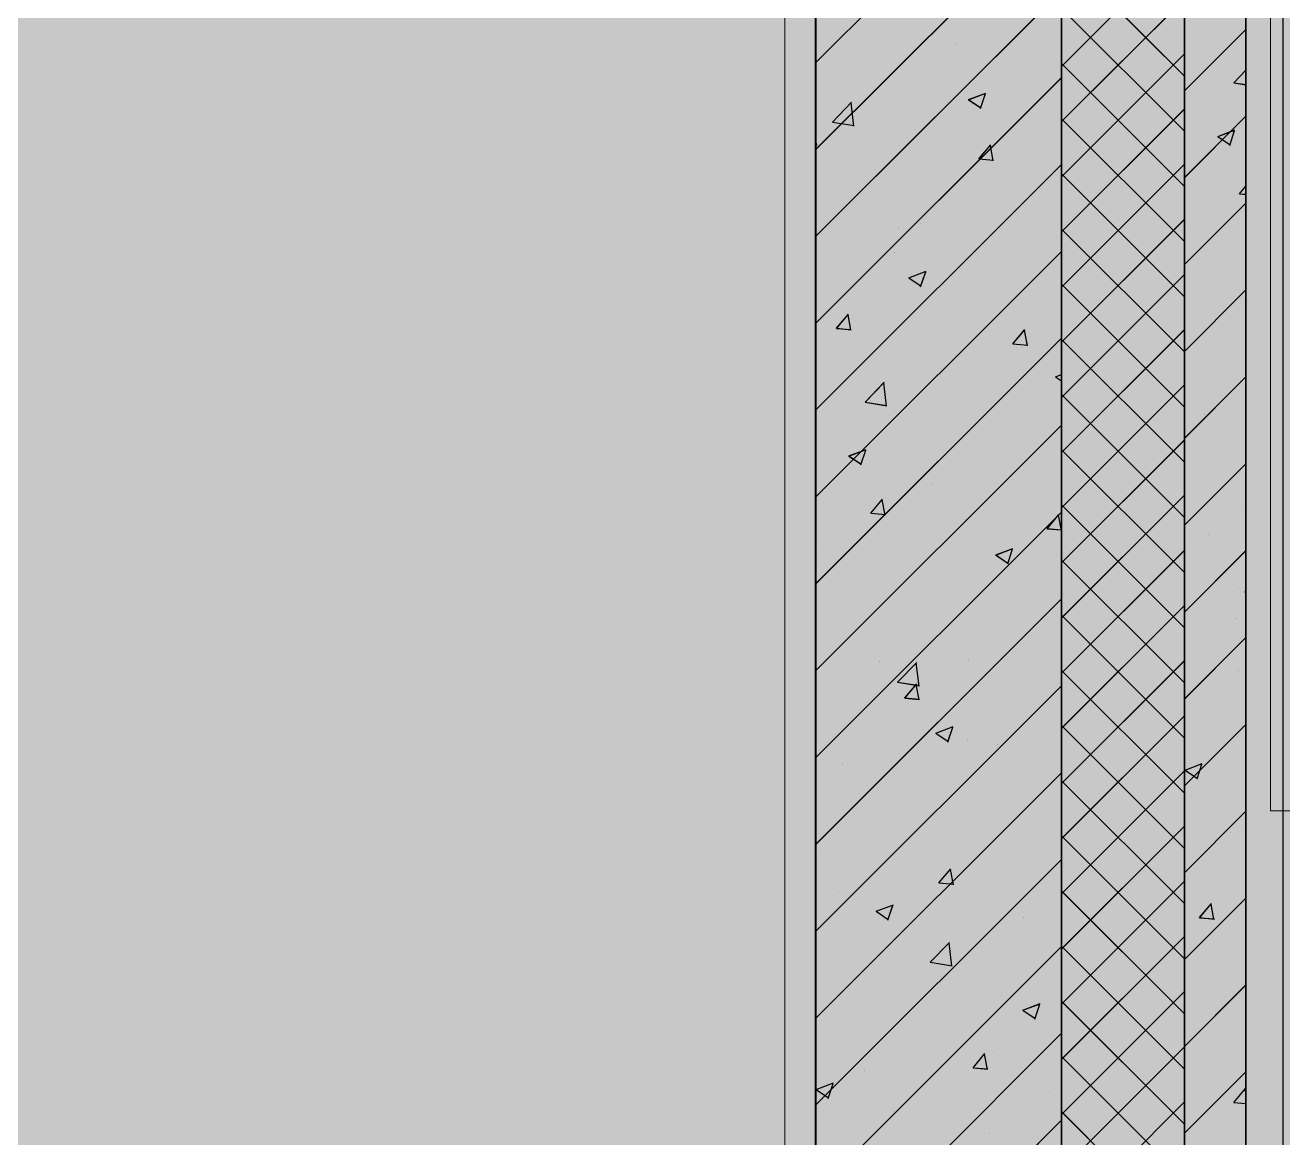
# Model space of a CAD drawing. Header units: inches. Extents: x 143994 to 247866, y 243815 to 272761.
# Drawn here: x 229695 to 230718, y 262140 to 263046 of the extents above; entities that cross this region are included whole.
import ezdxf

# ---------------------------------------------------------------- set-up
doc = ezdxf.new("R2010")
doc.units = ezdxf.units.IN
doc.header["$LTSCALE"] = 1000
doc.header["$MEASUREMENT"] = 0
doc.layers.get('DEFPOINTS').update_dxf_attribs({"color": 62})
for name, color, linetype in [('0-建筑1F', 127, 'Continuous'), ('0-建筑2F', 127, 'Continuous'), ('A-Wall-Patn', 255, 'Continuous'), ('PUB_HATCH', 8, 'Continuous')]:
    doc.layers.add(name, color=color, linetype=linetype)
for name, color, linetype, lineweight in [('A-Flr-Door', 8, 'Continuous', 9), ('A-M-Stone', 11, 'Continuous', 15), ('A-Wall', 254, 'Continuous', 35), ('W-保温层', 8, 'Continuous', 13)]:
    doc.layers.add(name, color=color, linetype=linetype, lineweight=lineweight)

# ---------------------------------------------------------------- blocks, each defined once
blk = doc.blocks.new('$DorLib2D$00000001')
for p in [(0.45, 0.975), (0.5, 0)]:
    blk.add_line(p, (0.5, 0.975))
blk = doc.blocks.new('144')
at = {"layer": 'A-M-Stone', "color": 127}
blk.add_line((646166.9, -381870.3), (646166.9, -376030.3), dxfattribs=at)
at = {"layer": 'A-Wall', "color": 127}
for p, q in [((646136.9, -381900.3), (646136.9, -376060.3)), ((646086.9, -376110.3), (646086.9, -381950.3)), ((645986.9, -382050.3), (645986.9, -376210.3)), ((645786.9, -376410.3), (645786.9, -382210.3))]:
    blk.add_line(p, q, dxfattribs=at)
at = {"layer": 'PUB_HATCH', "color": 127, "linetype": 'Continuous'}
for p, q in [((645786.9, -377141.4), (645986.9, -376941.4)), ((645786.9, -377212.2), (645986.9, -377012.2)), ((645786.9, -377282.9), (645986.9, -377082.9)), ((645977.5, -377114.9), (645977.5, -377114.9)), ((646086.9, -377164.3), (646136.9, -377114.3)), ((646115.1, -377117.9), (646115.1, -377117.9)), ((645900.9, -377126.2), (645900.9, -377126.2)), ((645851.2, -377131.5), (645851.2, -377131.5)), ((645960.1, -377147.6), (645960.1, -377147.6)), ((646127.1, -377157.8), (646136.9, -377147.5)), ((645786.9, -377353.6), (645986.9, -377153.6)), ((646127.1, -377157.8), (646136.9, -377159.3)), ((645787, -377169.5), (645787, -377169.5)), ((645856.2, -377162.6), (645856.2, -377162.6)), ((645911.3, -377171.5), (645925.3, -377166.1)), ((645921, -377178.7), (645925.1, -377166.6)), ((646117.1, -377163.8), (646117.1, -377163.8)), ((645800.5, -377189.8), (645816.1, -377173.6)), ((645818, -377193), (645815.8, -377174)), ((645893.8, -377174), (645893.8, -377174)), ((645911.3, -377171.5), (645921.3, -377178.2)), ((645948.8, -377170.1), (645948.8, -377170.1)), ((645800.5, -377189.8), (645818.3, -377192.6)), ((645832.2, -377190.1), (645832.2, -377190.1)), ((645975, -377187.2), (645975, -377187.2)), ((646086.9, -377235), (646136.9, -377185)), ((646131.6, -377183.4), (646131.6, -377183.4)), ((645829.2, -377196.3), (645829.2, -377196.3)), ((645924.9, -377193.8), (645924.9, -377193.8)), ((646114, -377201.5), (646128, -377196.2)), ((646123.7, -377208.7), (646127.7, -377196.7)), ((645787.9, -377208.7), (645786.9, -377203.6)), ((645786.9, -377208.1), (645788.2, -377208.2)), ((645798.6, -377210.4), (645798.6, -377210.4)), ((645919.7, -377219.7), (645929.3, -377208.3)), ((645931.3, -377221.3), (645929, -377208.8)), ((645936, -377200.9), (645936, -377200.9)), ((646114, -377201.5), (646124, -377208.2)), ((645919.7, -377219.7), (645931.6, -377220.8)), ((645957.6, -377214.2), (645957.6, -377214.2)), ((645786.9, -377424.3), (645986.9, -377224.3)), ((645853.8, -377229.2), (645853.8, -377229.2)), ((646131.7, -377248.1), (646136.9, -377241.8)), ((646131.7, -377248.1), (646136.9, -377248.5)), ((645908.6, -377260.1), (645908.6, -377260.1)), ((646086.9, -377305.7), (646136.9, -377255.7)), ((645922.4, -377266), (645922.4, -377266)), ((645791.9, -377280.1), (645791.9, -377280.1)), ((645854, -377275.7), (645854, -377275.7)), ((645872.3, -377272.6), (645872.3, -377272.6)), ((645955.2, -377280.8), (645955.2, -377280.8)), ((645960.8, -377280.2), (645960.8, -377280.2)), ((646091.4, -377273.4), (646091.4, -377273.4)), ((645786.9, -377495), (645986.9, -377295)), ((645851.3, -377295.7), (645851.3, -377295.7)), ((645862.7, -377316.5), (645876.7, -377311.1)), ((645872.3, -377323.7), (645876.4, -377311.6)), ((646087.6, -377311.6), (646087.6, -377311.6)), ((645862.7, -377316.5), (645872.6, -377323.2)), ((646086.9, -377376.4), (646136.9, -377326.4)), ((645945.5, -377335), (645945.5, -377335)), ((645803.9, -377357.6), (645813.6, -377346.1)), ((645815.6, -377359.2), (645813.3, -377346.6)), ((645819.7, -377351.5), (645819.7, -377351.5)), ((645869.7, -377344.9), (645869.7, -377344.9)), ((645952.8, -377347.3), (645952.8, -377347.3)), ((645803.9, -377357.6), (645815.9, -377358.7)), ((645848.9, -377362.3), (645848.9, -377362.3)), ((645947.4, -377370.2), (645957, -377358.7)), ((645959.1, -377371.7), (645956.8, -377359.2)), ((645786.9, -377565.7), (645986.9, -377365.7)), ((645947.4, -377370.2), (645959.4, -377371.2)), ((645815.1, -377377.9), (645815.1, -377377.9)), ((645900.3, -377379.4), (645900.3, -377379.4)), ((645921.8, -377382.4), (645921.8, -377382.4)), ((645827.1, -377417.8), (645842.6, -377401.5)), ((645844.5, -377420.9), (645842.3, -377401.9)), ((645857.2, -377404.7), (645857.2, -377404.7)), ((645982.1, -377397), (645986.9, -377395.2)), ((645982.1, -377397), (645986.9, -377400.3)), ((646086.9, -377447.1), (646136.9, -377397.1)), ((645892.9, -377413.8), (645892.9, -377413.8)), ((645950.3, -377413.9), (645950.3, -377413.9)), ((645964, -377409.2), (645964, -377409.2)), ((645817.1, -377423.8), (645817.1, -377423.8)), ((645827.1, -377417.8), (645844.8, -377420.5)), ((645948.2, -377423.4), (645948.2, -377423.4)), ((645846.5, -377428.9), (645846.5, -377428.9)), ((646103.3, -377427.9), (646103.3, -377427.9)), ((646136.7, -377435.2), (646136.7, -377435.2)), ((645786.9, -377636.4), (645986.9, -377436.4)), ((645831.6, -377443.4), (645831.6, -377443.4)), ((646131, -377436.6), (646131, -377436.6)), ((645814, -377461.5), (645828, -377456.2)), ((646108.7, -377452.7), (646108.7, -377452.7)), ((645814, -377461.5), (645824, -377468.2)), ((645823.7, -377468.7), (645827.7, -377456.7)), ((645966.6, -377476.1), (645966.6, -377476.1)), ((646086.9, -377517.8), (646136.9, -377467.8)), ((645882, -377484), (645882, -377484)), ((645947.9, -377480.5), (645947.9, -377480.5)), ((645831.7, -377508.1), (645841.3, -377496.6)), ((645840.3, -377492.7), (645840.3, -377492.7)), ((645843.4, -377509.6), (645841.1, -377497.1)), ((645844, -377495.5), (645844, -377495.5)), ((645786.9, -377707.1), (645986.9, -377507.1)), ((646134.3, -377501.8), (646134.3, -377501.8)), ((645831.7, -377508.1), (645843.7, -377509.1)), ((645908, -377513.4), (645908, -377513.4)), ((645975.2, -377520.6), (645984.8, -377509.1)), ((645986.8, -377522.2), (645984.5, -377509.6)), ((645975.2, -377520.6), (645986.9, -377521.7)), ((646090.8, -377526.6), (646090.8, -377526.6)), ((646106.2, -377525), (646106.2, -377525)), ((645791.4, -377533.4), (645791.4, -377533.4)), ((645933.4, -377542.1), (645947.4, -377536.7)), ((645943.1, -377549.3), (645947.1, -377537.2)), ((645933.4, -377542.1), (645943.3, -377548.8)), ((645945.5, -377547.1), (645945.5, -377547.1)), ((646086.9, -377588.5), (646136.9, -377538.5)), ((645914, -377555), (645914, -377555)), ((645964, -377548.4), (645964, -377548.4)), ((646106.5, -377557), (646106.5, -377557)), ((645841.6, -377562.1), (645841.6, -377562.1)), ((646131.9, -377568.4), (646131.9, -377568.4)), ((645786.9, -377777.8), (645986.9, -377577.8)), ((645787.6, -377571.6), (645787.6, -377571.6)), ((646136.1, -377572.1), (646136.9, -377571.8)), ((646136.1, -377572.1), (646136.9, -377572.7)), ((645843.1, -377586.2), (645843.1, -377586.2)), ((645949.8, -377590.7), (645949.8, -377590.7)), ((646129.3, -377593.9), (646129.3, -377593.9)), ((646086.9, -377659.3), (646136.9, -377609.3)), ((645885.2, -377613.1), (645885.2, -377613.1)), ((645943, -377613.6), (645943, -377613.6)), ((645839.2, -377628.6), (645839.2, -377628.6)), ((645853.6, -377645.7), (645869.1, -377629.5)), ((645871.1, -377648.8), (645868.8, -377629.8)), ((645911.4, -377627.3), (645911.4, -377627.3)), ((645861.3, -377633.9), (645861.3, -377633.9)), ((645899.7, -377632.7), (645899.7, -377632.7)), ((646129.4, -377635), (646129.4, -377635)), ((646131.3, -377636.3), (646131.3, -377636.3)), ((645786.9, -377848.5), (645986.9, -377648.5)), ((645853.6, -377645.7), (645871.4, -377648.4)), ((645859.5, -377658.5), (645869.1, -377647)), ((645871.1, -377660.1), (645868.8, -377647.5)), ((645859.5, -377658.5), (645871.4, -377659.6)), ((645940.6, -377680.2), (645940.6, -377680.2)), ((645947.7, -377676.6), (645947.7, -377676.6)), ((646086.9, -377730), (646136.9, -377680)), ((645803.3, -377687.9), (645803.3, -377687.9)), ((645884.7, -377687.1), (645898.7, -377681.7)), ((645884.7, -377687.1), (645894.7, -377693.8)), ((645894.4, -377694.3), (645898.4, -377682.2)), ((646130.4, -377689.9), (646130.4, -377689.9)), ((645831, -377696.6), (645831, -377696.6)), ((645836.7, -377695.2), (645836.7, -377695.2)), ((645910.1, -377692.4), (645910.1, -377692.4)), ((645934.5, -377696.2), (645934.5, -377696.2)), ((646127, -377701.5), (646127, -377701.5)), ((645858.8, -377706.1), (645858.8, -377706.1)), ((646087.4, -377717.1), (646101.4, -377711.8)), ((645786.9, -377919.3), (645986.9, -377719.3)), ((645808.7, -377712.7), (645808.7, -377712.7)), ((646087.4, -377717.1), (646097.4, -377723.9)), ((646097.1, -377724.4), (646101.1, -377712.3)), ((646092.4, -377738.5), (646092.4, -377738.5)), ((645938.2, -377746.8), (645938.2, -377746.8)), ((646086.9, -377800.7), (646136.9, -377750.7)), ((645834.3, -377761.8), (645834.3, -377761.8)), ((645907.4, -377766.6), (645907.4, -377766.6)), ((646124.6, -377768.1), (646124.6, -377768.1)), ((646134.5, -377765.3), (646134.5, -377765.3)), ((645881.9, -377775.1), (645881.9, -377775.1)), ((646090.2, -377779.9), (646090.2, -377779.9)), ((645786.9, -377990), (645986.9, -377790)), ((645790.8, -377786.6), (645790.8, -377786.6)), ((645806.2, -377785), (645806.2, -377785)), ((645871.1, -377794.6), (645871.1, -377794.6)), ((645887.2, -377808.9), (645896.8, -377797.5)), ((645898.9, -377810.5), (645896.6, -377798)), ((645977.9, -377799.1), (645977.9, -377799.1)), ((645887.2, -377808.9), (645899.2, -377810)), ((645935.8, -377813.4), (645935.8, -377813.4)), ((646097.8, -377814), (646097.8, -377814)), ((645806.5, -377817), (645806.5, -377817)), ((645913.3, -377821.5), (645913.3, -377821.5)), ((646086.9, -377871.4), (646136.9, -377821.4)), ((645831.9, -377828.4), (645831.9, -377828.4)), ((645836.1, -377832.1), (645850.1, -377826.7)), ((645836.1, -377832.1), (645846, -377838.8)), ((645845.7, -377839.3), (645849.8, -377827.2)), ((646099.2, -377837.3), (646108.9, -377825.8)), ((646110.9, -377838.8), (646108.6, -377826.3)), ((646122.1, -377834.7), (646122.1, -377834.7)), ((645955.6, -377837.3), (645955.6, -377837.3)), ((646099.2, -377837.3), (646111.2, -377838.3)), ((645829.3, -377853.9), (645829.3, -377853.9)), ((645786.9, -378060.7), (645986.9, -377860.7)), ((645880.1, -377873.6), (645895.7, -377857.4)), ((645897.6, -377876.7), (645895.4, -377857.7)), ((645880.1, -377873.6), (645897.9, -377876.4)), ((645899.1, -377886), (645899.1, -377886)), ((645933.3, -377880), (645933.3, -377880)), ((645829.4, -377895), (645829.4, -377895)), ((646086.9, -377942.1), (646136.9, -377892.1)), ((646095.2, -377886.2), (646095.2, -377886.2)), ((645831.3, -377896.3), (645831.3, -377896.3)), ((645938.1, -377900.8), (645938.1, -377900.8)), ((646119.7, -377901.3), (646119.7, -377901.3)), ((645903, -377916.2), (645903, -377916.2)), ((645953.1, -377909.6), (645953.1, -377909.6)), ((645955.5, -377912.6), (645969.5, -377907.3)), ((645955.5, -377912.6), (645965.4, -377919.3)), ((645965.1, -377919.8), (645969.2, -377907.8)), ((645786.9, -378131.4), (645986.9, -377931.4)), ((645947.1, -377929.9), (645947.1, -377929.9)), ((645930.9, -377946.5), (645930.9, -377946.5)), ((646120.4, -377946.8), (646120.4, -377946.8)), ((646129.8, -377943.1), (646129.8, -377943.1)), ((645830.4, -377949.9), (645830.4, -377949.9)), ((645915, -377959.4), (645924.6, -377947.9)), ((645926.6, -377960.9), (645924.3, -377948.4)), ((646118.4, -377955.2), (646118.4, -377955.2)), ((645827, -377961.5), (645827, -377961.5)), ((645915, -377959.4), (645926.9, -377960.4)), ((646086.9, -378012.8), (646136.9, -377962.8)), ((645787.4, -377977.1), (645801.4, -377971.8)), ((645787.4, -377977.1), (645797.4, -377983.9)), ((645797.1, -377984.4), (645801.1, -377972.3)), ((646117.3, -377967.9), (646117.3, -377967.9)), ((646127, -377987.7), (646136.6, -377976.2)), ((646136.9, -377979.8), (646136.4, -377976.7)), ((645976.2, -377978.5), (645976.2, -377978.5)), ((646127, -377987.7), (646136.9, -377988.6)), ((645792.4, -377998.5), (645792.4, -377998.5)), ((645850.4, -377995.1), (645850.4, -377995.1)), ((645900.5, -377988.5), (645900.5, -377988.5)), ((645786.9, -378202.1), (645986.9, -378002.1)), ((645899.1, -378003), (645899.1, -378003)), ((645928.5, -378013.1), (645928.5, -378013.1))]:
    blk.add_line(p, q, dxfattribs=at)
at = {"layer": 'W-保温层', "color": 127}
blk.add_line((645761.9, -387950.3), (645761.9, -376410.3), dxfattribs=at)
at = {"layer": 'W-保温层', "color": 127, "linetype": 'Continuous'}
for p, q in [((645986.9, -377144.4), (646086.9, -377044.4)), ((646086.9, -377152.3), (645986.9, -377052.3)), ((645986.9, -377189.3), (646086.9, -377089.3)), ((646086.9, -377197.2), (645986.9, -377097.2)), ((645986.9, -377234.2), (646086.9, -377134.2)), ((646086.9, -377242.1), (645986.9, -377142.1)), ((645986.9, -377279.1), (646086.9, -377179.1)), ((646086.9, -377287), (645986.9, -377187)), ((645986.9, -377324), (646086.9, -377224)), ((646086.9, -377331.9), (645986.9, -377231.9)), ((645986.9, -377368.9), (646086.9, -377268.9)), ((646086.9, -377376.8), (645986.9, -377276.8)), ((645986.9, -377413.8), (646086.9, -377313.8)), ((646086.9, -377421.7), (645986.9, -377321.7)), ((645986.9, -377458.7), (646086.9, -377358.7)), ((646086.9, -377466.6), (645986.9, -377366.6)), ((645986.9, -377503.6), (646086.9, -377403.6)), ((646086.9, -377511.5), (645986.9, -377411.5)), ((645986.9, -377548.5), (646086.9, -377448.5)), ((646086.9, -377556.4), (645986.9, -377456.4)), ((645986.9, -377593.4), (646086.9, -377493.4)), ((646086.9, -377601.3), (645986.9, -377501.3)), ((645986.9, -377638.3), (646086.9, -377538.3)), ((646086.9, -377646.2), (645986.9, -377546.2)), ((645986.9, -377683.2), (646086.9, -377583.2)), ((646086.9, -377691.1), (645986.9, -377591.1)), ((645986.9, -377728.1), (646086.9, -377628.1)), ((646086.9, -377736), (645986.9, -377636)), ((645986.9, -377773), (646086.9, -377673)), ((646086.9, -377780.9), (645986.9, -377680.9)), ((645986.9, -377817.9), (646086.9, -377717.9)), ((646086.9, -377825.8), (645986.9, -377725.8)), ((645986.9, -377862.8), (646086.9, -377762.8)), ((646086.9, -377870.7), (645986.9, -377770.7)), ((645986.9, -377907.7), (646086.9, -377807.7)), ((646086.9, -377915.6), (645986.9, -377815.6)), ((645986.9, -377952.6), (646086.9, -377852.6)), ((646086.9, -377960.5), (645986.9, -377860.5)), ((645986.9, -377997.5), (646086.9, -377897.5)), ((646086.9, -378005.4), (645986.9, -377905.4)), ((645986.9, -378042.4), (646086.9, -377942.4)), ((646086.9, -378050.3), (645986.9, -377950.3)), ((645986.9, -378087.3), (646086.9, -377987.3)), ((646086.9, -378095.2), (645986.9, -377995.2))]:
    blk.add_line(p, q, dxfattribs=at)
blk = doc.blocks.new('1442323')
at = {"layer": 'A-M-Stone', "color": 127}
blk.add_line((688216.9, -383909.3), (688216.9, -376119.3), dxfattribs=at)
at = {"layer": 'A-Wall', "color": 127}
for p, q in [((688186.9, -383939.3), (688186.9, -376149.3)), ((688136.9, -376199.3), (688136.9, -383989.3)), ((688036.9, -384089.3), (688036.9, -376299.3)), ((687836.9, -376499.3), (687836.9, -384249.3))]:
    blk.add_line(p, q, dxfattribs=at)
at = {"layer": 'PUB_HATCH', "color": 127, "linetype": 'Continuous'}
for p, q in [((687836.9, -377230.5), (688036.9, -377030.5)), ((687836.9, -377301.2), (688036.9, -377101.2)), ((687836.9, -377371.9), (688036.9, -377171.9)), ((688027.5, -377203.9), (688027.5, -377203.9)), ((688136.9, -377253.3), (688186.9, -377203.3)), ((688165.1, -377206.9), (688165.1, -377206.9)), ((687901.2, -377220.5), (687901.2, -377220.5)), ((687950.9, -377215.2), (687950.9, -377215.2)), ((688010.1, -377236.6), (688010.1, -377236.6)), ((688177.1, -377246.8), (688186.9, -377236.5)), ((687836.9, -377442.6), (688036.9, -377242.6)), ((687906.2, -377251.6), (687906.2, -377251.6)), ((688177.1, -377246.8), (688186.9, -377248.3)), ((687837, -377258.5), (687837, -377258.5)), ((687961.3, -377260.5), (687975.3, -377255.1)), ((687961.3, -377260.5), (687971.3, -377267.2)), ((687971, -377267.7), (687975.1, -377255.6)), ((687998.8, -377259.1), (687998.8, -377259.1)), ((688167.1, -377252.8), (688167.1, -377252.8)), ((687850.5, -377278.9), (687866.1, -377262.6)), ((687868, -377282), (687865.8, -377263)), ((687943.8, -377263), (687943.8, -377263)), ((687850.5, -377278.9), (687868.3, -377281.6)), ((687882.2, -377279.1), (687882.2, -377279.1)), ((688025, -377276.2), (688025, -377276.2)), ((688136.9, -377324), (688186.9, -377274)), ((688181.6, -377272.4), (688181.6, -377272.4)), ((687879.2, -377285.4), (687879.2, -377285.4)), ((687974.9, -377282.8), (687974.9, -377282.8)), ((687986, -377289.9), (687986, -377289.9)), ((688164, -377290.6), (688178, -377285.2)), ((688164, -377290.6), (688174, -377297.3)), ((688173.7, -377297.8), (688177.7, -377285.7)), ((687837.9, -377297.8), (687836.9, -377292.7)), ((687836.9, -377297.2), (687838.2, -377297.3)), ((687848.6, -377299.4), (687848.6, -377299.4)), ((687969.7, -377308.8), (687979.3, -377297.3)), ((687981.3, -377310.3), (687979, -377297.8)), ((687969.7, -377308.8), (687981.6, -377309.8)), ((688007.6, -377303.2), (688007.6, -377303.2)), ((687836.9, -377513.3), (688036.9, -377313.3)), ((687903.8, -377318.2), (687903.8, -377318.2)), ((688181.7, -377337.1), (688186.9, -377330.9)), ((688181.7, -377337.1), (688186.9, -377337.6)), ((687958.6, -377349.1), (687958.6, -377349.1)), ((688136.9, -377394.7), (688186.9, -377344.7)), ((687922.3, -377361.7), (687922.3, -377361.7)), ((687972.4, -377355.1), (687972.4, -377355.1)), ((688141.4, -377362.4), (688141.4, -377362.4)), ((687841.9, -377369.2), (687841.9, -377369.2)), ((687904, -377364.7), (687904, -377364.7)), ((688005.2, -377369.8), (688005.2, -377369.8)), ((688010.8, -377369.2), (688010.8, -377369.2)), ((687836.9, -377584), (688036.9, -377384)), ((687901.3, -377384.8), (687901.3, -377384.8)), ((687912.7, -377405.5), (687926.7, -377400.2)), ((687922.3, -377412.7), (687926.4, -377400.7)), ((688137.6, -377400.6), (688137.6, -377400.6)), ((687912.7, -377405.5), (687922.6, -377412.2)), ((687995.5, -377424), (687995.5, -377424)), ((688136.9, -377465.4), (688186.9, -377415.4)), ((687853.9, -377446.7), (687863.6, -377435.2)), ((687865.6, -377448.2), (687863.3, -377435.7)), ((687919.7, -377434), (687919.7, -377434)), ((687869.7, -377440.5), (687869.7, -377440.5)), ((688002.8, -377436.4), (688002.8, -377436.4)), ((687836.9, -377654.7), (688036.9, -377454.7)), ((687853.9, -377446.7), (687865.9, -377447.7)), ((687898.9, -377451.4), (687898.9, -377451.4)), ((687997.4, -377459.2), (688007, -377447.7)), ((688009.1, -377460.8), (688006.8, -377448.2)), ((687997.4, -377459.2), (688009.4, -377460.3)), ((687865.1, -377466.9), (687865.1, -377466.9)), ((687950.3, -377468.5), (687950.3, -377468.5)), ((687971.8, -377471.4), (687971.8, -377471.4)), ((688032.1, -377486.1), (688036.9, -377484.2)), ((688032.1, -377486.1), (688036.9, -377489.3)), ((688136.9, -377536.2), (688186.9, -377486.2)), ((687877.1, -377506.8), (687892.6, -377490.6)), ((687894.5, -377509.9), (687892.3, -377490.9)), ((687907.2, -377493.7), (687907.2, -377493.7)), ((687877.1, -377506.8), (687894.8, -377509.6)), ((687942.9, -377502.9), (687942.9, -377502.9)), ((688000.3, -377502.9), (688000.3, -377502.9)), ((688014, -377498.3), (688014, -377498.3)), ((687867.1, -377512.8), (687867.1, -377512.8)), ((687998.2, -377512.4), (687998.2, -377512.4)), ((688153.3, -377516.9), (688153.3, -377516.9)), ((687836.9, -377725.4), (688036.9, -377525.4)), ((687896.5, -377517.9), (687896.5, -377517.9)), ((688181, -377525.7), (688181, -377525.7)), ((688186.7, -377524.3), (688186.7, -377524.3)), ((687881.6, -377532.4), (687881.6, -377532.4)), ((687864, -377550.6), (687878, -377545.2)), ((687873.7, -377557.8), (687877.7, -377545.7)), ((688158.7, -377541.8), (688158.7, -377541.8)), ((687864, -377550.6), (687874, -377557.3)), ((688136.9, -377606.9), (688186.9, -377556.9)), ((688016.6, -377565.1), (688016.6, -377565.1)), ((687932, -377573.1), (687932, -377573.1)), ((687997.9, -377569.5), (687997.9, -377569.5)), ((687881.7, -377597.1), (687891.3, -377585.6)), ((687890.3, -377581.7), (687890.3, -377581.7)), ((687893.4, -377598.6), (687891.1, -377586.1)), ((687894, -377584.5), (687894, -377584.5)), ((687836.9, -377796.2), (688036.9, -377596.2)), ((687881.7, -377597.1), (687893.7, -377598.1)), ((688025.2, -377609.7), (688034.8, -377598.2)), ((688036.8, -377611.2), (688034.5, -377598.7)), ((688184.3, -377590.8), (688184.3, -377590.8)), ((687958, -377602.4), (687958, -377602.4)), ((688025.2, -377609.7), (688036.9, -377610.7)), ((688140.8, -377615.7), (688140.8, -377615.7)), ((688156.2, -377614.1), (688156.2, -377614.1)), ((687841.4, -377622.4), (687841.4, -377622.4)), ((687983.4, -377631.1), (687997.4, -377625.7)), ((687993.1, -377638.3), (687997.1, -377626.2)), ((688136.9, -377677.6), (688186.9, -377627.6)), ((687983.4, -377631.1), (687993.3, -377637.8)), ((687995.5, -377636.1), (687995.5, -377636.1)), ((688014, -377637.4), (688014, -377637.4)), ((687964, -377644), (687964, -377644)), ((688156.5, -377646), (688156.5, -377646)), ((687837.6, -377660.6), (687837.6, -377660.6)), ((687891.6, -377651.1), (687891.6, -377651.1)), ((688181.9, -377657.4), (688181.9, -377657.4)), ((688186.1, -377661.1), (688186.9, -377660.8)), ((687836.9, -377866.9), (688036.9, -377666.9)), ((688186.1, -377661.1), (688186.9, -377661.7)), ((687893.1, -377675.3), (687893.1, -377675.3)), ((687999.8, -377679.8), (687999.8, -377679.8)), ((688179.3, -377683), (688179.3, -377683)), ((688136.9, -377748.3), (688186.9, -377698.3)), ((687935.2, -377702.1), (687935.2, -377702.1)), ((687993, -377702.7), (687993, -377702.7)), ((687889.2, -377717.7), (687889.2, -377717.7)), ((687903.6, -377734.7), (687919.1, -377718.5)), ((687921.1, -377737.8), (687918.8, -377718.8)), ((687949.7, -377721.7), (687949.7, -377721.7)), ((687961.4, -377716.3), (687961.4, -377716.3)), ((687911.3, -377722.9), (687911.3, -377722.9)), ((688179.4, -377724), (688179.4, -377724)), ((688181.3, -377725.3), (688181.3, -377725.3)), ((687836.9, -377937.6), (688036.9, -377737.6)), ((687903.6, -377734.7), (687921.4, -377737.5)), ((687909.5, -377747.5), (687919.1, -377736)), ((687921.1, -377749.1), (687918.8, -377736.5)), ((687909.5, -377747.5), (687921.4, -377748.6)), ((687934.7, -377776.1), (687948.7, -377770.7)), ((687944.4, -377783.3), (687948.4, -377771.2)), ((687990.6, -377769.3), (687990.6, -377769.3)), ((687997.7, -377765.6), (687997.7, -377765.6)), ((688136.9, -377819), (688186.9, -377769)), ((687853.3, -377776.9), (687853.3, -377776.9)), ((687934.7, -377776.1), (687944.7, -377782.8)), ((687960.1, -377781.4), (687960.1, -377781.4)), ((688180.4, -377778.9), (688180.4, -377778.9)), ((687881, -377785.7), (687881, -377785.7)), ((687886.7, -377784.3), (687886.7, -377784.3)), ((687984.5, -377785.2), (687984.5, -377785.2)), ((688177, -377790.6), (688177, -377790.6)), ((687858.7, -377801.8), (687858.7, -377801.8)), ((687908.8, -377795.2), (687908.8, -377795.2)), ((688137.4, -377806.2), (688151.4, -377800.8)), ((688147.1, -377813.4), (688151.1, -377801.3)), ((687836.9, -378008.3), (688036.9, -377808.3)), ((688137.4, -377806.2), (688147.4, -377812.9)), ((688142.4, -377827.5), (688142.4, -377827.5)), ((687988.2, -377835.8), (687988.2, -377835.8)), ((688136.9, -377889.7), (688186.9, -377839.7)), ((687884.3, -377850.8), (687884.3, -377850.8)), ((688184.5, -377854.4), (688184.5, -377854.4)), ((687931.9, -377864.1), (687931.9, -377864.1)), ((687957.4, -377855.7), (687957.4, -377855.7)), ((688174.6, -377857.1), (688174.6, -377857.1)), ((687840.8, -377875.7), (687840.8, -377875.7)), ((687856.2, -377874.1), (687856.2, -377874.1)), ((688140.2, -377868.9), (688140.2, -377868.9)), ((687836.9, -378079), (688036.9, -377879)), ((687921.1, -377883.6), (687921.1, -377883.6)), ((687937.2, -377898), (687946.8, -377886.5)), ((687948.9, -377899.5), (687946.6, -377887)), ((688027.9, -377888.1), (688027.9, -377888.1)), ((687856.5, -377906), (687856.5, -377906)), ((687937.2, -377898), (687949.2, -377899)), ((687985.8, -377902.4), (687985.8, -377902.4)), ((688147.8, -377903), (688147.8, -377903)), ((687886.1, -377921.1), (687900.1, -377915.8)), ((687895.7, -377928.4), (687899.8, -377916.3)), ((687963.3, -377910.5), (687963.3, -377910.5)), ((688136.9, -377960.4), (688186.9, -377910.4)), ((688149.2, -377926.3), (688158.9, -377914.8)), ((688160.9, -377927.9), (688158.6, -377915.3)), ((687881.9, -377917.4), (687881.9, -377917.4)), ((687886.1, -377921.1), (687896, -377927.9)), ((688005.6, -377926.3), (688005.6, -377926.3)), ((688149.2, -377926.3), (688161.2, -377927.4)), ((688172.1, -377923.7), (688172.1, -377923.7)), ((687879.3, -377943), (687879.3, -377943)), ((687930.1, -377962.6), (687945.7, -377946.4)), ((687947.6, -377965.8), (687945.4, -377946.8)), ((687836.9, -378149.7), (688036.9, -377949.7)), ((687930.1, -377962.6), (687947.9, -377965.4)), ((687949.1, -377975), (687949.1, -377975)), ((687983.3, -377969), (687983.3, -377969)), ((688145.2, -377975.3), (688145.2, -377975.3)), ((687879.4, -377984), (687879.4, -377984)), ((687881.3, -377985.3), (687881.3, -377985.3)), ((688136.9, -378031.1), (688186.9, -377981.1)), ((687988.1, -377989.8), (687988.1, -377989.8)), ((688005.5, -378001.7), (688019.5, -377996.3)), ((688015.1, -378008.9), (688019.2, -377996.8)), ((688169.7, -377990.3), (688169.7, -377990.3)), ((687953, -378005.2), (687953, -378005.2)), ((688003.1, -377998.6), (688003.1, -377998.6)), ((688005.5, -378001.7), (688015.4, -378008.4)), ((687997.1, -378018.9), (687997.1, -378018.9)), ((687836.9, -378220.4), (688036.9, -378020.4)), ((687880.4, -378038.9), (687880.4, -378038.9)), ((687965, -378048.4), (687974.6, -378036.9)), ((687976.6, -378050), (687974.3, -378037.4)), ((687980.9, -378035.6), (687980.9, -378035.6)), ((688170.4, -378035.9), (688170.4, -378035.9)), ((688179.8, -378032.2), (688179.8, -378032.2)), ((687965, -378048.4), (687976.9, -378049.5)), ((688168.4, -378044.2), (688168.4, -378044.2)), ((687877, -378050.6), (687877, -378050.6)), ((688136.9, -378101.8), (688186.9, -378051.8)), ((688167.3, -378056.9), (688167.3, -378056.9)), ((687837.4, -378066.2), (687851.4, -378060.8)), ((687837.4, -378066.2), (687847.4, -378072.9)), ((687847.1, -378073.4), (687851.1, -378061.3)), ((688026.2, -378067.5), (688026.2, -378067.5)), ((688177, -378076.7), (688186.6, -378065.3)), ((688186.9, -378068.8), (688186.4, -378065.8)), ((687950.5, -378077.5), (687950.5, -378077.5)), ((688177, -378076.7), (688186.9, -378077.6)), ((687842.4, -378087.5), (687842.4, -378087.5)), ((687900.4, -378084.1), (687900.4, -378084.1)), ((687836.9, -378291.1), (688036.9, -378091.1)), ((687949.1, -378092), (687949.1, -378092)), ((687978.5, -378102.1), (687978.5, -378102.1))]:
    blk.add_line(p, q, dxfattribs=at)
at = {"layer": 'W-保温层', "color": 127}
blk.add_line((687811.9, -388039.3), (687811.9, -376499.3), dxfattribs=at)
at = {"layer": 'W-保温层', "color": 127, "linetype": 'Continuous'}
for p, q in [((688036.9, -377233.4), (688136.9, -377133.4)), ((688136.9, -377241.3), (688036.9, -377141.3)), ((688036.9, -377278.3), (688136.9, -377178.3)), ((688136.9, -377286.2), (688036.9, -377186.2)), ((688036.9, -377323.2), (688136.9, -377223.2)), ((688136.9, -377331.1), (688036.9, -377231.1)), ((688036.9, -377368.1), (688136.9, -377268.1)), ((688136.9, -377376), (688036.9, -377276)), ((688036.9, -377413), (688136.9, -377313)), ((688136.9, -377420.9), (688036.9, -377320.9)), ((688036.9, -377457.9), (688136.9, -377357.9)), ((688136.9, -377465.8), (688036.9, -377365.8)), ((688036.9, -377502.8), (688136.9, -377402.8)), ((688136.9, -377510.7), (688036.9, -377410.7)), ((688036.9, -377547.7), (688136.9, -377447.7)), ((688136.9, -377555.6), (688036.9, -377455.6)), ((688036.9, -377592.6), (688136.9, -377492.6)), ((688136.9, -377600.5), (688036.9, -377500.5)), ((688036.9, -377637.5), (688136.9, -377537.5)), ((688136.9, -377645.4), (688036.9, -377545.4)), ((688036.9, -377682.4), (688136.9, -377582.4)), ((688136.9, -377690.3), (688036.9, -377590.3)), ((688036.9, -377727.3), (688136.9, -377627.3)), ((688136.9, -377735.2), (688036.9, -377635.2)), ((688036.9, -377772.2), (688136.9, -377672.2)), ((688136.9, -377780.1), (688036.9, -377680.1)), ((688036.9, -377817.1), (688136.9, -377717.1)), ((688136.9, -377825), (688036.9, -377725)), ((688036.9, -377862), (688136.9, -377762)), ((688136.9, -377869.9), (688036.9, -377769.9)), ((688036.9, -377906.9), (688136.9, -377806.9)), ((688136.9, -377914.8), (688036.9, -377814.8)), ((688036.9, -377951.8), (688136.9, -377851.8)), ((688136.9, -377959.7), (688036.9, -377859.7)), ((688036.9, -377996.7), (688136.9, -377896.7)), ((688136.9, -378004.6), (688036.9, -377904.6)), ((688036.9, -378041.6), (688136.9, -377941.6)), ((688136.9, -378049.5), (688036.9, -377949.5)), ((688036.9, -378086.5), (688136.9, -377986.5)), ((688136.9, -378094.4), (688036.9, -377994.4)), ((688036.9, -378131.4), (688136.9, -378031.4)), ((688136.9, -378139.3), (688036.9, -378039.3)), ((688036.9, -378176.3), (688136.9, -378076.3)), ((688136.9, -378184.2), (688036.9, -378084.2))]:
    blk.add_line(p, q, dxfattribs=at)

msp = doc.modelspace()

# ---------------------------------------------------------------- hatches: boundary and pattern name
at = {"layer": 'DEFPOINTS'}
h = msp.add_hatch(dxfattribs=at)
h.set_pattern_fill('ANSI31', color=250)
h.set_pattern_definition([(45, (0, 0), (-1.122532015, 1.122532015), [])])
h.paths.add_polyline_path([(247866.03, 243814.78), (223286.02, 243814.78), (223286.02, 270814.78), (247866.03, 270814.78)])

# ---------------------------------------------------------------- linework, layer by layer
at = {"layer": 'A-Wall-Patn'}
for p, q in [((230688.2, 264096.1), (230688.2, 258256.1)), ((230338.2, 263746.1), (230338.2, 257946.1))]:
    msp.add_line(p, q, dxfattribs=at)
at = {"layer": 'A-Wall-Patn', "color": 11}
msp.add_lwpolyline([(215828.2, 253131.1), (215828.2, 260486.1), (217958.2, 260486.1), (217958.2, 264126.1), (222398.2, 264126.1), (222398.2, 264396.1), (223398.2, 264396.1), (223398.2, 260436.1), (225208.2, 260436.1), (225208.2, 264126.1), (230718.2, 264126.1), (230718.2, 258286.1), (232358.2, 258286.1), (232358.2, 261926.1), (237483.2, 261926.1), (237483.2, 262196.1), (238483.2, 262196.1), (238483.2, 261926.1), (242918.2, 261926.1), (242918.2, 258286.1), (245048.2, 258286.1), (245048.2, 250931.1)], dxfattribs=at)

# ---------------------------------------------------------------- block references
at = {"layer": '0-建筑1F'}
msp.add_blockref('144', (-415448.72, 640156.38), dxfattribs=at)
at = {"layer": '0-建筑2F'}
msp.add_blockref('1442323', (-457498.72, 640245.41), dxfattribs=at)
at = {"layer": 'A-Flr-Door', "xscale": -1200, "yscale": -1200, "zscale": 100}
msp.add_blockref('$DorLib2D$00000001', (231308.15, 263576.1), dxfattribs=at)

doc.saveas('drawing.dxf')
